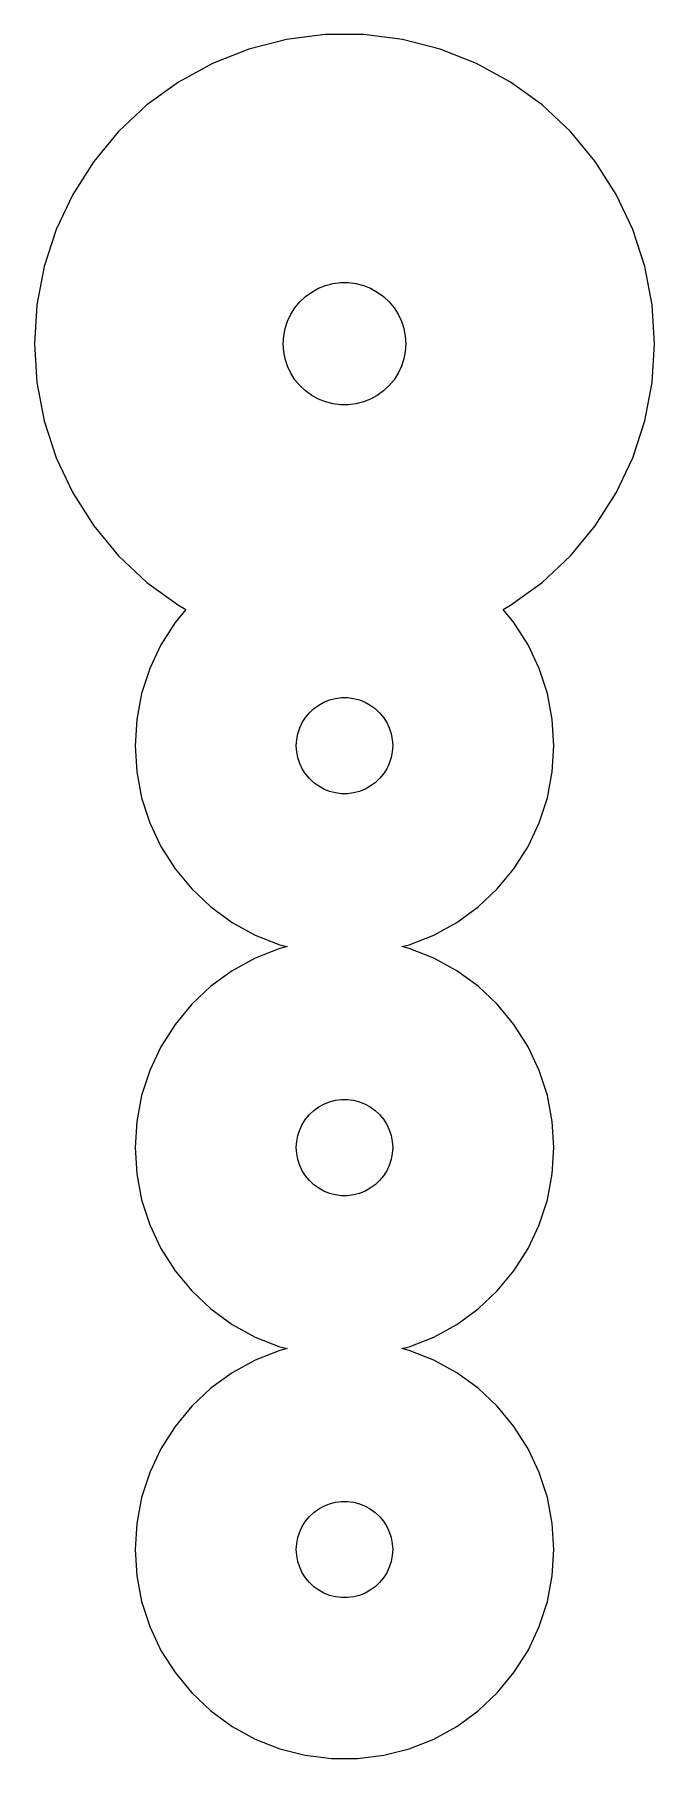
# Model space of a CAD drawing. Header units: metres. Extents: x -18 to 18, y -12 to 90.
import ezdxf

# ---------------------------------------------------------------- set-up
doc = ezdxf.new("R2010")
doc.units = ezdxf.units.M

msp = doc.modelspace()

# ---------------------------------------------------------------- linework, layer by layer
for p, q in [((-5.71681, 89.5945), (-7.87691, 88.7393)), ((-3.46655, 90.1723), (-5.71681, 89.5945)), ((-1.16162, 90.4635), (-3.46655, 90.1723)), ((1.16162, 90.4635), (-1.16162, 90.4635)), ((3.46655, 90.1723), (1.16162, 90.4635)), ((5.71681, 89.5945), (3.46655, 90.1723)), ((7.87691, 88.7393), (5.71681, 89.5945)), ((-7.87691, 88.7393), (-9.91278, 87.6201)), ((9.91278, 87.6201), (7.87691, 88.7393)), ((-9.91278, 87.6201), (-11.7923, 86.2545)), ((11.7923, 86.2545), (9.91278, 87.6201)), ((-11.7923, 86.2545), (-13.4859, 84.6641)), ((13.4859, 84.6641), (11.7923, 86.2545)), ((-13.4859, 84.6641), (-14.9668, 82.874)), ((14.9668, 82.874), (13.4859, 84.6641)), ((-14.9668, 82.874), (-16.2117, 80.9124)), ((16.2117, 80.9124), (14.9668, 82.874)), ((-16.2117, 80.9124), (-17.2009, 78.8103)), ((17.2009, 78.8103), (16.2117, 80.9124)), ((-17.2009, 78.8103), (-17.9188, 76.6008)), ((17.9188, 76.6008), (17.2009, 78.8103)), ((-17.9188, 76.6008), (-18.3541, 74.3187)), ((18.3541, 74.3187), (17.9188, 76.6008)), ((-1.95938, 75.0875), (-1.55696, 75.3087)), ((-1.55696, 75.3087), (-1.12999, 75.4778)), ((-1.12999, 75.4778), (-0.685196, 75.592)), ((-0.685196, 75.592), (-0.229599, 75.6495)), ((-0.229599, 75.6495), (0.229599, 75.6495)), ((0.229599, 75.6495), (0.685196, 75.592)), ((0.685196, 75.592), (1.12999, 75.4778)), ((1.12999, 75.4778), (1.55696, 75.3087)), ((1.55696, 75.3087), (1.95938, 75.0875)), ((-18.3541, 74.3187), (-18.5, 72)), ((-3.20444, 73.7616), (-2.95837, 74.1494)), ((-2.95837, 74.1494), (-2.66565, 74.5032)), ((-2.66565, 74.5032), (-2.3309, 74.8176)), ((-2.3309, 74.8176), (-1.95938, 75.0875)), ((1.95938, 75.0875), (2.3309, 74.8176)), ((2.3309, 74.8176), (2.66565, 74.5032)), ((2.66565, 74.5032), (2.95837, 74.1494)), ((2.95837, 74.1494), (3.20444, 73.7616)), ((18.5, 72), (18.3541, 74.3187)), ((-3.54187, 72.9094), (-3.39996, 73.3461)), ((-3.39996, 73.3461), (-3.20444, 73.7616)), ((3.20444, 73.7616), (3.39996, 73.3461)), ((3.39996, 73.3461), (3.54187, 72.9094)), ((-3.65675, 72), (-3.62791, 72.4583)), ((-3.62791, 72.4583), (-3.54187, 72.9094)), ((3.54187, 72.9094), (3.62791, 72.4583)), ((3.62791, 72.4583), (3.65675, 72)), ((-18.5, 72), (-18.3541, 69.6813)), ((-3.62791, 71.5417), (-3.65675, 72)), ((-3.54187, 71.0906), (-3.62791, 71.5417)), ((-3.39996, 70.6539), (-3.54187, 71.0906)), ((3.54187, 71.0906), (3.39996, 70.6539)), ((3.62791, 71.5417), (3.54187, 71.0906)), ((3.65675, 72), (3.62791, 71.5417)), ((18.3541, 69.6813), (18.5, 72)), ((-3.20444, 70.2384), (-3.39996, 70.6539)), ((-2.95837, 69.8506), (-3.20444, 70.2384)), ((3.20444, 70.2384), (2.95837, 69.8506)), ((3.39996, 70.6539), (3.20444, 70.2384)), ((-18.3541, 69.6813), (-17.9188, 67.3992)), ((-2.66565, 69.4968), (-2.95837, 69.8506)), ((-2.3309, 69.1824), (-2.66565, 69.4968)), ((-1.95938, 68.9125), (-2.3309, 69.1824)), ((2.3309, 69.1824), (1.95938, 68.9125)), ((2.66565, 69.4968), (2.3309, 69.1824)), ((2.95837, 69.8506), (2.66565, 69.4968)), ((17.9188, 67.3992), (18.3541, 69.6813)), ((-1.55696, 68.6913), (-1.95938, 68.9125)), ((-1.12999, 68.5222), (-1.55696, 68.6913)), ((-0.685196, 68.408), (-1.12999, 68.5222)), ((-0.229599, 68.3505), (-0.685196, 68.408)), ((0.229599, 68.3505), (-0.229599, 68.3505)), ((0.685196, 68.408), (0.229599, 68.3505)), ((1.12999, 68.5222), (0.685196, 68.408)), ((1.55696, 68.6913), (1.12999, 68.5222)), ((1.95938, 68.9125), (1.55696, 68.6913)), ((-17.9188, 67.3992), (-17.2009, 65.1897)), ((17.2009, 65.1897), (17.9188, 67.3992)), ((-17.2009, 65.1897), (-16.2117, 63.0876)), ((16.2117, 63.0876), (17.2009, 65.1897)), ((-16.2117, 63.0876), (-14.9668, 61.126)), ((14.9668, 61.126), (16.2117, 63.0876)), ((-14.9668, 61.126), (-13.4859, 59.3359)), ((13.4859, 59.3359), (14.9668, 61.126)), ((-13.4859, 59.3359), (-11.7923, 57.7455)), ((11.7923, 57.7455), (13.4859, 59.3359)), ((-11.7923, 57.7455), (-9.91278, 56.3799)), ((9.91278, 56.3799), (11.7923, 57.7455)), ((-9.463, 56.1327), (-10.1127, 55.3473)), ((-9.91278, 56.3799), (-9.463, 56.1327)), ((9.463, 56.1327), (9.91278, 56.3799)), ((10.1127, 55.3473), (9.463, 56.1327)), ((-10.1127, 55.3473), (-10.9538, 54.0219)), ((10.9538, 54.0219), (10.1127, 55.3473)), ((-10.9538, 54.0219), (-11.6222, 52.6015)), ((11.6222, 52.6015), (10.9538, 54.0219)), ((-11.6222, 52.6015), (-12.1073, 51.1086)), ((12.1073, 51.1086), (11.6222, 52.6015)), ((-12.1073, 51.1086), (-12.4014, 49.5667)), ((-1.5405, 50.4274), (-1.22411, 50.6014)), ((-1.22411, 50.6014), (-0.888412, 50.7343)), ((-0.888412, 50.7343), (-0.538712, 50.8241)), ((-0.538712, 50.8241), (-0.180511, 50.8693)), ((-0.180511, 50.8693), (0.180511, 50.8693)), ((0.180511, 50.8693), (0.538712, 50.8241)), ((0.538712, 50.8241), (0.888412, 50.7343)), ((0.888412, 50.7343), (1.22411, 50.6014)), ((1.22411, 50.6014), (1.5405, 50.4274)), ((12.4014, 49.5667), (12.1073, 51.1086)), ((-12.4014, 49.5667), (-12.5, 48)), ((-2.51938, 49.385), (-2.32591, 49.6899)), ((-2.32591, 49.6899), (-2.09578, 49.9681)), ((-2.09578, 49.9681), (-1.83258, 50.2152)), ((-1.83258, 50.2152), (-1.5405, 50.4274)), ((1.5405, 50.4274), (1.83258, 50.2152)), ((1.83258, 50.2152), (2.09578, 49.9681)), ((2.09578, 49.9681), (2.32591, 49.6899)), ((2.32591, 49.6899), (2.51938, 49.385)), ((12.5, 48), (12.4014, 49.5667)), ((-2.85233, 48.3603), (-2.78467, 48.715)), ((-2.78467, 48.715), (-2.6731, 49.0583)), ((-2.6731, 49.0583), (-2.51938, 49.385)), ((2.51938, 49.385), (2.6731, 49.0583)), ((2.6731, 49.0583), (2.78467, 48.715)), ((2.78467, 48.715), (2.85233, 48.3603)), ((-12.5, 48), (-12.4014, 46.4333)), ((-2.875, 48), (-2.85233, 48.3603)), ((-2.85233, 47.6397), (-2.875, 48)), ((-2.78467, 47.285), (-2.85233, 47.6397)), ((2.85233, 47.6397), (2.78467, 47.285)), ((2.85233, 48.3603), (2.875, 48)), ((2.875, 48), (2.85233, 47.6397)), ((12.4014, 46.4333), (12.5, 48)), ((-12.4014, 46.4333), (-12.1073, 44.8914)), ((-2.6731, 46.9417), (-2.78467, 47.285)), ((-2.51938, 46.615), (-2.6731, 46.9417)), ((-2.32591, 46.3101), (-2.51938, 46.615)), ((2.51938, 46.615), (2.32591, 46.3101)), ((2.6731, 46.9417), (2.51938, 46.615)), ((2.78467, 47.285), (2.6731, 46.9417)), ((12.1073, 44.8914), (12.4014, 46.4333)), ((-2.09578, 46.0319), (-2.32591, 46.3101)), ((-1.83258, 45.7848), (-2.09578, 46.0319)), ((-1.5405, 45.5726), (-1.83258, 45.7848)), ((-1.22411, 45.3986), (-1.5405, 45.5726)), ((-0.888412, 45.2657), (-1.22411, 45.3986)), ((1.22411, 45.3986), (0.888412, 45.2657)), ((1.5405, 45.5726), (1.22411, 45.3986)), ((1.83258, 45.7848), (1.5405, 45.5726)), ((2.09578, 46.0319), (1.83258, 45.7848)), ((2.32591, 46.3101), (2.09578, 46.0319)), ((-12.1073, 44.8914), (-11.6222, 43.3985)), ((-0.538712, 45.1759), (-0.888412, 45.2657)), ((-0.180511, 45.1307), (-0.538712, 45.1759)), ((0.180511, 45.1307), (-0.180511, 45.1307)), ((0.538712, 45.1759), (0.180511, 45.1307)), ((0.888412, 45.2657), (0.538712, 45.1759)), ((11.6222, 43.3985), (12.1073, 44.8914)), ((-11.6222, 43.3985), (-10.9538, 41.9781)), ((10.9538, 41.9781), (11.6222, 43.3985)), ((-10.9538, 41.9781), (-10.1127, 40.6527)), ((10.1127, 40.6527), (10.9538, 41.9781)), ((-10.1127, 40.6527), (-9.11211, 39.4432)), ((9.11211, 39.4432), (10.1127, 40.6527)), ((-9.11211, 39.4432), (-7.96779, 38.3686)), ((7.96779, 38.3686), (9.11211, 39.4432)), ((-7.96779, 38.3686), (-6.69783, 37.4459)), ((6.69783, 37.4459), (7.96779, 38.3686)), ((-6.69783, 37.4459), (-5.32224, 36.6897)), ((5.32224, 36.6897), (6.69783, 37.4459)), ((-5.32224, 36.6897), (-3.8627, 36.1118)), ((-3.8627, 36.1118), (-3.42726, 36)), ((3.42726, 36), (3.8627, 36.1118)), ((3.8627, 36.1118), (5.32224, 36.6897)), ((-5.32224, 35.3103), (-6.69783, 34.5541)), ((-3.8627, 35.8882), (-5.32224, 35.3103)), ((-3.42726, 36), (-3.8627, 35.8882)), ((3.8627, 35.8882), (3.42726, 36)), ((5.32224, 35.3103), (3.8627, 35.8882)), ((6.69783, 34.5541), (5.32224, 35.3103)), ((-6.69783, 34.5541), (-7.96779, 33.6314)), ((7.96779, 33.6314), (6.69783, 34.5541)), ((-7.96779, 33.6314), (-9.11211, 32.5568)), ((9.11211, 32.5568), (7.96779, 33.6314)), ((-9.11211, 32.5568), (-10.1127, 31.3473)), ((10.1127, 31.3473), (9.11211, 32.5568)), ((-10.1127, 31.3473), (-10.9538, 30.0219)), ((10.9538, 30.0219), (10.1127, 31.3473)), ((-10.9538, 30.0219), (-11.6222, 28.6015)), ((11.6222, 28.6015), (10.9538, 30.0219)), ((-11.6222, 28.6015), (-12.1073, 27.1086)), ((12.1073, 27.1086), (11.6222, 28.6015)), ((-12.1073, 27.1086), (-12.4014, 25.5667)), ((-0.888412, 26.7343), (-0.538712, 26.8241)), ((-0.538712, 26.8241), (-0.180511, 26.8693)), ((-0.180511, 26.8693), (0.180511, 26.8693)), ((0.180511, 26.8693), (0.538712, 26.8241)), ((0.538712, 26.8241), (0.888412, 26.7343)), ((12.4014, 25.5667), (12.1073, 27.1086)), ((-2.32591, 25.6899), (-2.09578, 25.9681)), ((-2.09578, 25.9681), (-1.83258, 26.2152)), ((-1.83258, 26.2152), (-1.5405, 26.4274)), ((-1.5405, 26.4274), (-1.22411, 26.6014)), ((-1.22411, 26.6014), (-0.888412, 26.7343)), ((0.888412, 26.7343), (1.22411, 26.6014)), ((1.22411, 26.6014), (1.5405, 26.4274)), ((1.5405, 26.4274), (1.83258, 26.2152)), ((1.83258, 26.2152), (2.09578, 25.9681)), ((2.09578, 25.9681), (2.32591, 25.6899)), ((-12.4014, 25.5667), (-12.5, 24)), ((-2.85233, 24.3603), (-2.78467, 24.715)), ((-2.78467, 24.715), (-2.6731, 25.0583)), ((-2.6731, 25.0583), (-2.51938, 25.385)), ((-2.51938, 25.385), (-2.32591, 25.6899)), ((2.32591, 25.6899), (2.51938, 25.385)), ((2.51938, 25.385), (2.6731, 25.0583)), ((2.6731, 25.0583), (2.78467, 24.715)), ((2.78467, 24.715), (2.85233, 24.3603)), ((12.5, 24), (12.4014, 25.5667)), ((-12.5, 24), (-12.4014, 22.4333)), ((-2.875, 24), (-2.85233, 24.3603)), ((-2.85233, 23.6397), (-2.875, 24)), ((2.85233, 24.3603), (2.875, 24)), ((2.875, 24), (2.85233, 23.6397)), ((12.4014, 22.4333), (12.5, 24)), ((-2.78467, 23.285), (-2.85233, 23.6397)), ((-2.6731, 22.9417), (-2.78467, 23.285)), ((-2.51938, 22.615), (-2.6731, 22.9417)), ((2.6731, 22.9417), (2.51938, 22.615)), ((2.78467, 23.285), (2.6731, 22.9417)), ((2.85233, 23.6397), (2.78467, 23.285)), ((-12.4014, 22.4333), (-12.1073, 20.8914)), ((-2.32591, 22.3101), (-2.51938, 22.615)), ((-2.09578, 22.0319), (-2.32591, 22.3101)), ((-1.83258, 21.7848), (-2.09578, 22.0319)), ((-1.5405, 21.5726), (-1.83258, 21.7848)), ((1.83258, 21.7848), (1.5405, 21.5726)), ((2.09578, 22.0319), (1.83258, 21.7848)), ((2.32591, 22.3101), (2.09578, 22.0319)), ((2.51938, 22.615), (2.32591, 22.3101)), ((12.1073, 20.8914), (12.4014, 22.4333)), ((-12.1073, 20.8914), (-11.6222, 19.3985)), ((-1.22411, 21.3986), (-1.5405, 21.5726)), ((-0.888412, 21.2657), (-1.22411, 21.3986)), ((-0.538712, 21.1759), (-0.888412, 21.2657)), ((-0.180511, 21.1307), (-0.538712, 21.1759)), ((0.180511, 21.1307), (-0.180511, 21.1307)), ((0.538712, 21.1759), (0.180511, 21.1307)), ((0.888412, 21.2657), (0.538712, 21.1759)), ((1.22411, 21.3986), (0.888412, 21.2657)), ((1.5405, 21.5726), (1.22411, 21.3986)), ((11.6222, 19.3985), (12.1073, 20.8914)), ((-11.6222, 19.3985), (-10.9538, 17.9781)), ((10.9538, 17.9781), (11.6222, 19.3985)), ((-10.9538, 17.9781), (-10.1127, 16.6527)), ((10.1127, 16.6527), (10.9538, 17.9781)), ((-10.1127, 16.6527), (-9.11211, 15.4432)), ((9.11211, 15.4432), (10.1127, 16.6527)), ((-9.11211, 15.4432), (-7.96779, 14.3686)), ((7.96779, 14.3686), (9.11211, 15.4432)), ((-7.96779, 14.3686), (-6.69783, 13.4459)), ((-6.69783, 13.4459), (-5.32224, 12.6897)), ((5.32224, 12.6897), (6.69783, 13.4459)), ((6.69783, 13.4459), (7.96779, 14.3686)), ((-5.32224, 12.6897), (-3.8627, 12.1118)), ((3.8627, 12.1118), (5.32224, 12.6897)), ((-3.8627, 11.8882), (-5.32224, 11.3103)), ((-3.8627, 12.1118), (-3.42726, 12)), ((-3.42726, 12), (-3.8627, 11.8882)), ((3.42726, 12), (3.8627, 12.1118)), ((3.8627, 11.8882), (3.42726, 12)), ((5.32224, 11.3103), (3.8627, 11.8882)), ((-6.69783, 10.5541), (-7.96779, 9.63141)), ((-5.32224, 11.3103), (-6.69783, 10.5541)), ((6.69783, 10.5541), (5.32224, 11.3103)), ((7.96779, 9.63141), (6.69783, 10.5541)), ((-7.96779, 9.63141), (-9.11211, 8.55682)), ((9.11211, 8.55682), (7.96779, 9.63141)), ((-9.11211, 8.55682), (-10.1127, 7.34731)), ((10.1127, 7.34731), (9.11211, 8.55682)), ((-10.1127, 7.34731), (-10.9538, 6.02191)), ((10.9538, 6.02191), (10.1127, 7.34731)), ((-10.9538, 6.02191), (-11.6222, 4.60155)), ((11.6222, 4.60155), (10.9538, 6.02191)), ((-11.6222, 4.60155), (-12.1073, 3.10861)), ((12.1073, 3.10861), (11.6222, 4.60155)), ((-12.1073, 3.10861), (-12.4014, 1.56665)), ((12.4014, 1.56665), (12.1073, 3.10861)), ((-2.09578, 1.96806), (-1.83258, 2.21523)), ((-1.83258, 2.21523), (-1.5405, 2.42743)), ((-1.5405, 2.42743), (-1.22411, 2.60136)), ((-1.22411, 2.60136), (-0.888412, 2.73428)), ((-0.888412, 2.73428), (-0.538712, 2.82407)), ((-0.538712, 2.82407), (-0.180511, 2.86932)), ((-0.180511, 2.86932), (0.180511, 2.86932)), ((0.180511, 2.86932), (0.538712, 2.82407)), ((0.538712, 2.82407), (0.888412, 2.73428)), ((0.888412, 2.73428), (1.22411, 2.60136)), ((1.22411, 2.60136), (1.5405, 2.42743)), ((1.5405, 2.42743), (1.83258, 2.21523)), ((1.83258, 2.21523), (2.09578, 1.96806)), ((-12.4014, 1.56665), (-12.5, 0)), ((-2.78467, 0.714981), (-2.6731, 1.05835)), ((-2.6731, 1.05835), (-2.51938, 1.38504)), ((-2.51938, 1.38504), (-2.32591, 1.68988)), ((-2.32591, 1.68988), (-2.09578, 1.96806)), ((2.09578, 1.96806), (2.32591, 1.68988)), ((2.32591, 1.68988), (2.51938, 1.38504)), ((2.51938, 1.38504), (2.6731, 1.05835)), ((2.6731, 1.05835), (2.78467, 0.714981)), ((12.5, 0), (12.4014, 1.56665)), ((-12.5, 0), (-12.4014, -1.56665)), ((-2.875, 0), (-2.85233, 0.360321)), ((-2.85233, -0.360321), (-2.875, 0)), ((-2.85233, 0.360321), (-2.78467, 0.714981)), ((2.78467, 0.714981), (2.85233, 0.360321)), ((2.85233, 0.360321), (2.875, 0)), ((2.875, 0), (2.85233, -0.360321)), ((12.4014, -1.56665), (12.5, 0)), ((-2.78467, -0.714981), (-2.85233, -0.360321)), ((-2.6731, -1.05835), (-2.78467, -0.714981)), ((2.78467, -0.714981), (2.6731, -1.05835)), ((2.85233, -0.360321), (2.78467, -0.714981)), ((-12.4014, -1.56665), (-12.1073, -3.10861)), ((-2.51938, -1.38504), (-2.6731, -1.05835)), ((-2.32591, -1.68988), (-2.51938, -1.38504)), ((-2.09578, -1.96806), (-2.32591, -1.68988)), ((-1.83258, -2.21523), (-2.09578, -1.96806)), ((2.09578, -1.96806), (1.83258, -2.21523)), ((2.32591, -1.68988), (2.09578, -1.96806)), ((2.51938, -1.38504), (2.32591, -1.68988)), ((2.6731, -1.05835), (2.51938, -1.38504)), ((12.1073, -3.10861), (12.4014, -1.56665)), ((-1.5405, -2.42743), (-1.83258, -2.21523)), ((-1.22411, -2.60136), (-1.5405, -2.42743)), ((-0.888412, -2.73428), (-1.22411, -2.60136)), ((-0.538712, -2.82407), (-0.888412, -2.73428)), ((-0.180511, -2.86932), (-0.538712, -2.82407)), ((0.180511, -2.86932), (-0.180511, -2.86932)), ((0.538712, -2.82407), (0.180511, -2.86932)), ((0.888412, -2.73428), (0.538712, -2.82407)), ((1.22411, -2.60136), (0.888412, -2.73428)), ((1.5405, -2.42743), (1.22411, -2.60136)), ((1.83258, -2.21523), (1.5405, -2.42743)), ((-12.1073, -3.10861), (-11.6222, -4.60155)), ((11.6222, -4.60155), (12.1073, -3.10861)), ((-11.6222, -4.60155), (-10.9538, -6.02191)), ((10.9538, -6.02191), (11.6222, -4.60155)), ((-10.9538, -6.02191), (-10.1127, -7.34731)), ((10.1127, -7.34731), (10.9538, -6.02191)), ((-10.1127, -7.34731), (-9.11211, -8.55682)), ((9.11211, -8.55682), (10.1127, -7.34731)), ((-9.11211, -8.55682), (-7.96779, -9.63141)), ((7.96779, -9.63141), (9.11211, -8.55682)), ((-7.96779, -9.63141), (-6.69783, -10.5541)), ((6.69783, -10.5541), (7.96779, -9.63141)), ((-6.69783, -10.5541), (-5.32224, -11.3103)), ((-5.32224, -11.3103), (-3.8627, -11.8882)), ((3.8627, -11.8882), (5.32224, -11.3103)), ((5.32224, -11.3103), (6.69783, -10.5541)), ((-3.8627, -11.8882), (-2.34225, -12.2786)), ((-2.34225, -12.2786), (-0.784866, -12.4753)), ((0.784866, -12.4753), (2.34225, -12.2786)), ((2.34225, -12.2786), (3.8627, -11.8882)), ((-0.784866, -12.4753), (0.784866, -12.4753))]:
    msp.add_line(p, q)

doc.saveas('drawing.dxf')
